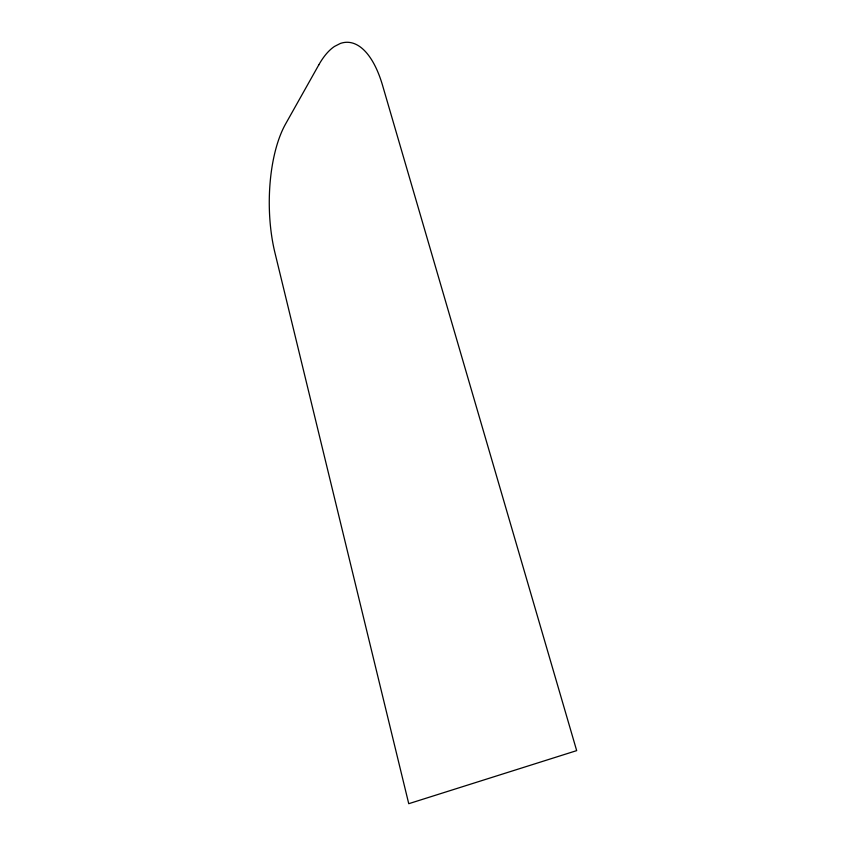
<?xml version="1.0" encoding="UTF-8"?>
<svg xmlns="http://www.w3.org/2000/svg" width="846" height="846" viewBox="0 0 846 846"><rect width="100%" height="100%" fill="white"/><g stroke="black" fill="none" stroke-linecap="round" stroke-linejoin="round"><path stroke-width="1.27" d="M318.794 64.878L285.578 123.992A97.279 39.572 89.9 0 0 274.887 252.531L408.745 803.7L576.676 750.624L382.582 85.457A104.936 44.933 -88.6 0 0 340.314 43.474L334.498 46.435A104.936 44.933 -88.6 0 0 318.794 64.878"/></g></svg>
